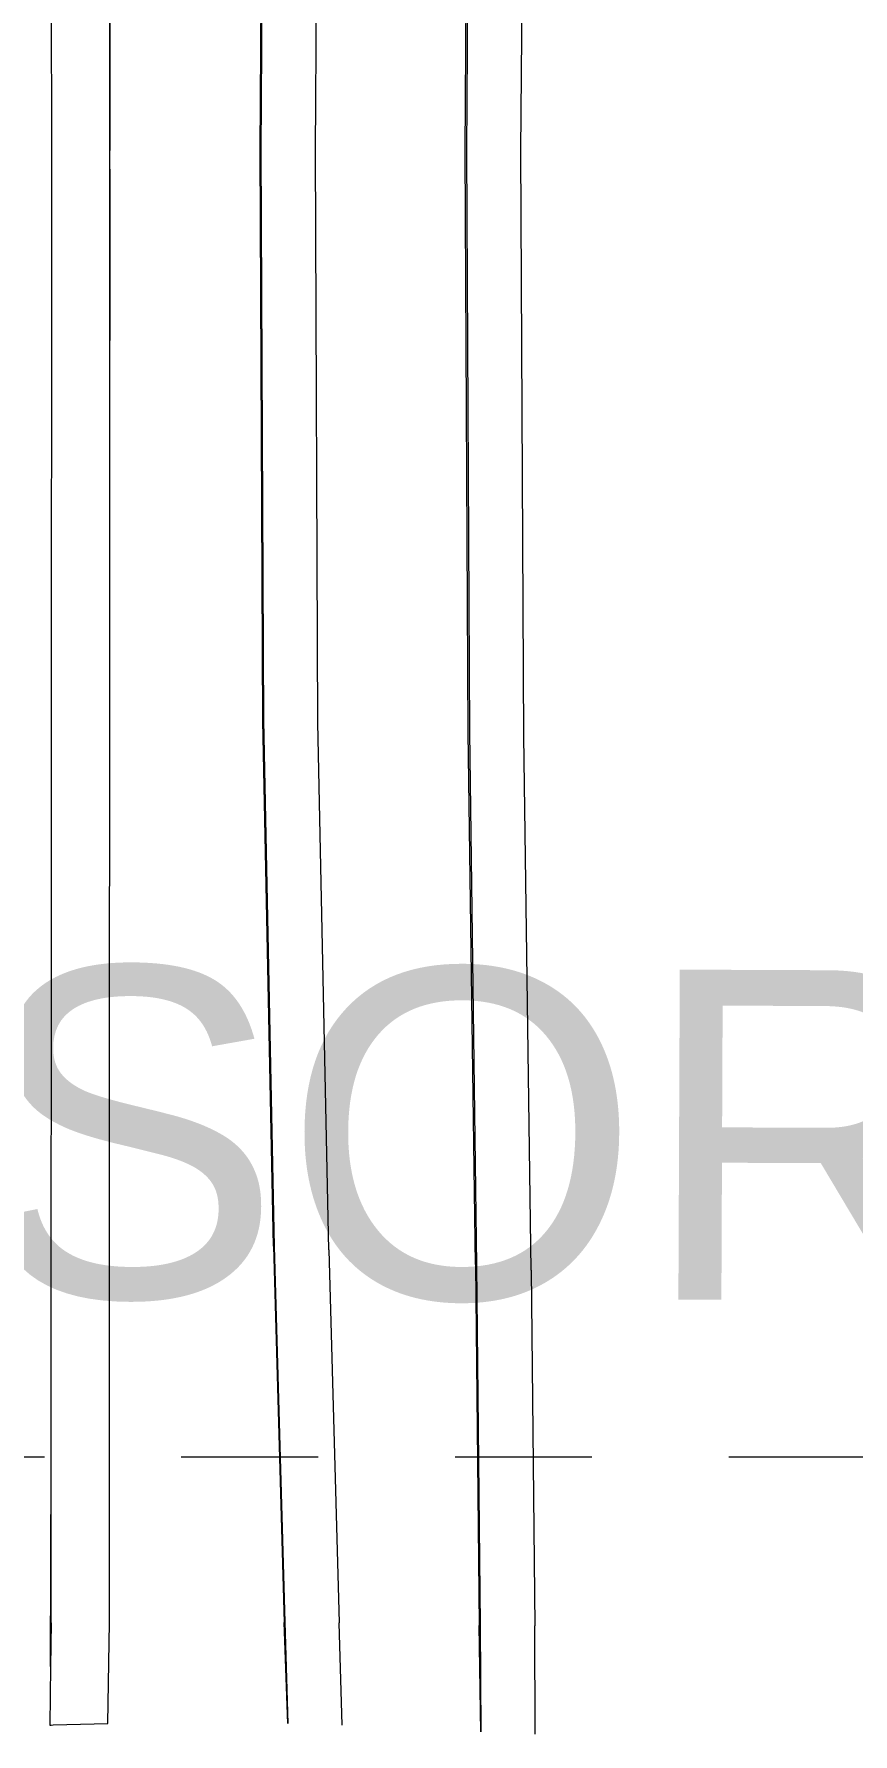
# Model space of a CAD drawing. Header units: millimetres. Extents: x 1010 to 1494, y -119 to 564.
# Drawn here: x 1311.24 to 1311.838, y 441.999 to 443.242 of the extents above; entities that cross this region are included whole.
import ezdxf

# ---------------------------------------------------------------- set-up
doc = ezdxf.new("R2010")
doc.units = ezdxf.units.MM
doc.linetypes.add('DASHDOT', pattern=[1, 0.5, -0.25, 0, -0.25])
doc.layers.get('0').update_dxf_attribs({"lineweight": 9})
for name, color, linetype, lineweight in [('20', 6, 'Continuous', 9), ('Edges', 7, 'Continuous', 9), ('Marca', 1, 'Continuous', 9)]:
    doc.layers.add(name, color=color, linetype=linetype, lineweight=lineweight)
doc.styles.add('SWISS', font='swiss.ttf')

# ---------------------------------------------------------------- blocks, each defined once
blk = doc.blocks.new('*A393')
at = {"layer": 'Marca', "linetype": 'DASHDOT', "lineweight": 0}
blk.add_line((33940.1, 18035.1), (90693.3, 18035.1), dxfattribs=at)
blk = doc.blocks.new('chevy tahoe pl')
at = {"layer": 'Edges'}
for p, q in [((145.962, 61.273), (145.963, 61.243)), ((147.475, 61.25), (145.962, 61.273)), ((145.963, 61.233), (145.964, 61.184)), ((145.964, 61.184), (146.001, 59.77)), ((148.597, 61.234), (147.475, 61.25)), ((147.475, 61.25), (152.714, 61.235)), ((148.597, 61.234), (152.714, 61.235)), ((152.714, 61.235), (186.592, 61.222)), ((186.592, 61.222), (214.446, 61.277)), ((146.001, 59.77), (148.606, 59.731)), ((148.606, 59.731), (148.617, 59.732)), ((148.617, 59.732), (186.589, 59.72)), ((181.679, 59.717), (212.788, 59.749)), ((213.087, 59.758), (186.589, 59.72)), ((171.876, 55.762), (158.308, 55.481)), ((158.317, 55.498), (171.873, 55.78)), ((171.873, 55.78), (186.576, 55.844)), ((186.589, 55.826), (171.876, 55.762)), ((186.576, 55.844), (201.388, 55.749)), ((201.401, 55.732), (186.589, 55.826)), ((158.317, 55.498), (148.606, 55.229)), ((158.308, 55.481), (148.617, 55.212)), ((146.001, 55.133), (148.606, 55.229)), ((148.617, 55.212), (146.001, 55.133)), ((171.816, 54.356), (186.58, 54.42)), ((186.58, 54.42), (201.426, 54.325)), ((158.219, 54.072), (148.597, 53.808)), ((158.219, 54.072), (171.816, 54.356)), ((145.962, 53.728), (148.597, 53.808)), ((171.577, 50.451), (157.831, 50.269)), ((157.84, 50.296), (171.573, 50.482)), ((171.573, 50.482), (186.55, 50.558)), ((186.562, 50.524), (171.577, 50.451)), ((186.55, 50.558), (201.528, 50.454)), ((201.539, 50.421), (186.562, 50.524)), ((145.786, 50.158), (148.534, 50.196)), ((148.545, 50.171), (145.786, 50.158)), ((157.84, 50.296), (148.534, 50.196)), ((157.831, 50.269), (148.545, 50.171)), ((145.731, 48.754), (148.525, 48.767)), ((157.7, 48.862), (148.525, 48.767)), ((157.7, 48.862), (171.472, 49.046)), ((171.472, 49.046), (186.57, 49.121)), ((186.57, 49.121), (201.598, 49.017))]:
    blk.add_line(p, q, dxfattribs=at)

msp = doc.modelspace()

# ---------------------------------------------------------------- block references
at = {"xscale": 0.02833922161548831, "yscale": 0.02833922161548831, "zscale": 0.02833922161548831, "rotation": 90}
msp.add_blockref('chevy tahoe pl', (1312.98741, 437.86952), dxfattribs=at)
at = {"lineweight": 0, "xscale": 0.001, "yscale": 0.001, "zscale": 0.001}
msp.add_blockref('*A393', (1270.00706, 424.16695), dxfattribs=at)

# ---------------------------------------------------------------- texts
at = {"layer": '20', "insert": (1310.26094, 442.56447), "char_height": 0.2412044, "attachment_point": 1, "rotation": 359.75646, "style": 'SWISS'}
msp.add_mtext_dynamic_manual_height_columns('ACCESORIOS 2', width=3.6835858, gutter_width=0.72736, heights=[0], dxfattribs=at)

doc.saveas('drawing.dxf')
